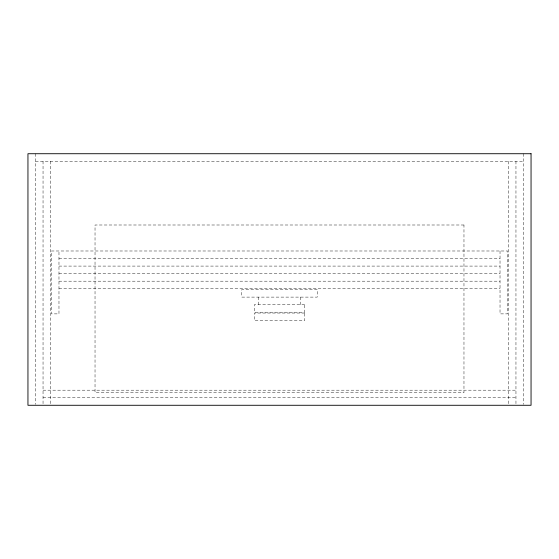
<?xml version="1.0" encoding="UTF-8"?>
<svg xmlns="http://www.w3.org/2000/svg" width="559" height="559" viewBox="0 0 559 559"><rect width="100%" height="100%" fill="white"/><g stroke="black" fill="none" stroke-linecap="round" stroke-linejoin="round"><path stroke-width="0.42" stroke-dasharray="2.79 2.1" d="M35.496 161.272L523.504 161.272M58.974 258.537L500.026 258.537M58.974 266.084L500.026 266.084M58.974 273.63L500.026 273.63M58.974 281.177L500.026 281.177M58.974 288.724L500.026 288.724M43.043 390.182L515.957 390.182M43.043 397.728L515.957 397.728M523.504 153.725L523.504 404.402M515.957 161.272L515.957 405.275M508.411 161.272L508.411 404.402M500.026 250.991L500.026 313.878L507.572 313.878L507.572 250.991L51.428 250.991L51.428 313.878L58.974 313.878L58.974 250.991M300.462 297.108L300.462 304.655M258.537 297.108L258.537 304.655M50.59 161.272L50.59 404.402M43.043 161.272L43.043 405.275M35.496 153.725L35.496 404.402M463.97 224.998L95.03 224.998L95.03 392.697L463.97 392.697L463.97 224.998M317.233 289.562L241.767 289.562L241.767 297.108L317.233 297.108L317.233 289.562M304.655 304.655L254.345 304.655L254.345 312.202L304.655 312.202L304.655 304.655M304.655 313.04L254.345 313.04L254.345 320.587L304.655 320.587L304.655 313.04"/><path stroke-width="0.84" d="M531.05 153.725L27.95 153.725L27.95 405.275L531.05 405.275L531.05 153.725"/></g></svg>
